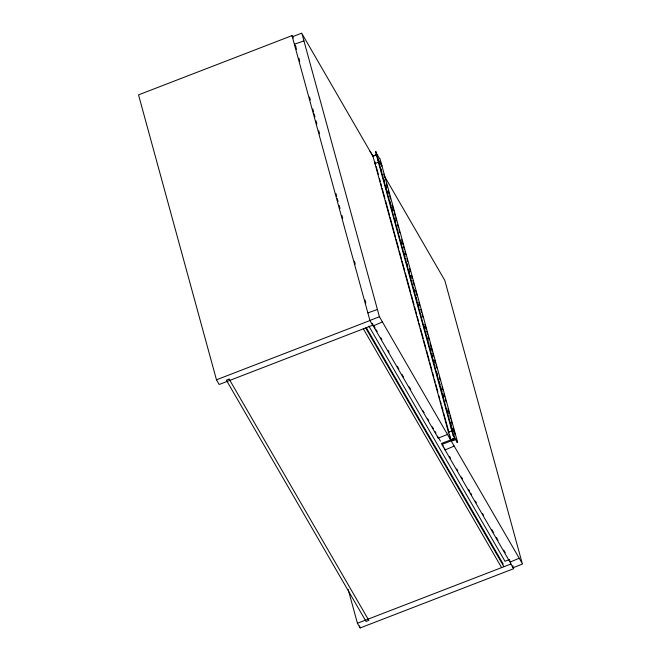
<?xml version="1.0" encoding="UTF-8"?>
<svg xmlns="http://www.w3.org/2000/svg" width="661" height="661" viewBox="0 0 661 661"><rect width="100%" height="100%" fill="white"/><g stroke="black" fill="none" stroke-linecap="round" stroke-linejoin="round"><path stroke-width="0.99" d="M455.297 438.16L441.333 443.514M522.479 564.031L513.233 567.675M379.745 162.061L378.026 159.028L375.96 151.493L375.481 151.617L453.115 435.409L454.71 438.16L450.529 439.78L379.389 316.702L301.961 33.67L372.994 156.368M453.231 430.617L451.504 427.626L451.042 427.807L452.636 430.567L448.133 432.302M447.39 434.161L447.398 434.574M367.987 312.851L377.414 309.48M379.307 316.809L370.102 320.37M455.784 439.094L441.887 444.456L510.003 562.131L519.224 558.231M293.352 37.966L291.997 35.62L138.521 94.87L216.469 379.802L219.179 384.487L372.664 325.237L372.118 323.254M369.962 151.129L372.895 155.988L376.241 154.691M373.027 156.269L377.687 154.484M374.647 163.705L378.257 162.317M381.546 166.101L382.017 165.928L380.29 162.945M216.469 379.802L369.945 320.552L372.664 325.237M447.472 434.484L438.284 438.094M453.115 435.409L453.562 435.153L378.026 159.028L377.555 159.21L378.356 160.59M455.032 434.698L455.495 434.525L453.768 431.542M384.562 176.347L444.828 280.446L522.256 563.478L451.323 441.16L455.512 439.54L457.106 442.3L457.552 442.044L379.901 158.351M444.531 448.051L445.126 449.959L454.256 446.018M509.656 559.454L505.004 561.255L368.821 326.038M357.427 623.265L510.903 564.015L513.614 568.7L360.138 627.95L357.427 623.265L348.19 589.505M372.697 323.973L373.291 325.881L382.422 321.94M375.481 151.617L376.679 153.683M377.877 155.748L379.472 158.508M303.936 40.891L294.542 44.18L295.847 46.576M374.101 326.245L375.134 328.021M376.159 329.806L377.191 331.582M380.802 337.821L381.835 339.605M388.024 350.289L389.056 352.073M397.302 366.318L398.847 368.995M401.946 374.333L403.491 377.01M409.159 386.809L410.712 389.478M423.081 410.853L424.114 412.638M427.725 418.867L428.758 420.652M432.368 426.882L433.401 428.667M434.946 431.336L435.979 433.12M449.546 456.553L450.571 458.337M456.759 469.021L457.792 470.806M461.403 477.035L462.436 478.82M468.624 489.504L469.657 491.288M470.682 493.065L471.714 494.849M475.325 501.088L476.358 502.864M482.547 513.556L483.579 515.332M491.825 529.585L493.37 532.254M496.469 537.6L498.014 540.268M503.682 550.068L505.235 552.736M438.945 438.491L440.457 441.11M442.267 444.233L443.283 445.977M373.201 325.832L438.26 438.103L437.665 436.194M366.5 327.947L503.195 564.048M365.682 327.93L503.922 566.708M363.36 328.831L501.6 567.609M301.747 33.149L292.443 36.735M512.804 565.725L513.614 568.7M510.085 561.04L510.903 564.015M380.513 162.309L381.29 165.159M383.727 174.066L384.545 177.049M386.445 184.014L387.263 186.997M388.354 190.971L389.172 193.962M389.717 195.945L390.527 198.936M392.436 205.893L393.799 210.867M394.344 212.859L395.154 215.841M395.699 217.833L396.517 220.815M397.608 224.798L398.426 227.781M398.963 229.772L399.781 232.755M401.69 239.72L403.053 244.694M403.59 246.685L404.408 249.668M404.953 251.659L405.771 254.642M406.862 258.625L407.672 261.607M409.58 268.573L410.398 271.555M411.489 275.53L412.299 278.521M412.844 280.504L414.207 285.478M415.571 290.452L416.926 295.426M418.834 302.391L419.652 305.374M420.735 309.356L421.553 312.339M422.098 314.33L422.916 317.313M424.825 324.278L426.18 329.252M426.725 331.244L427.543 334.226M428.088 336.218L428.906 339.2M429.989 343.183L432.17 351.14M432.715 353.131L433.533 356.114M434.616 360.088L435.434 363.071M435.979 365.062L436.797 368.045M439.243 377.001L440.061 379.984M441.969 386.949L442.779 389.932M443.87 393.915L444.688 396.897M445.233 398.889L446.051 401.871M447.951 408.837L449.315 413.811M449.86 415.802L450.678 418.785M451.215 420.776L452.033 423.759M453.124 427.733L454.76 433.707M456.33 439.449L457.106 442.3M381.058 168.935L381.876 171.918M383.785 178.883L384.595 181.866M385.685 185.84L386.503 188.831M387.049 190.814L387.867 193.805M389.767 200.762L391.13 205.736M391.676 207.728L392.494 210.71M394.939 219.667L395.757 222.65M400.93 241.554L401.739 244.537M404.193 253.494L405.011 256.476M406.912 263.442L407.73 266.424M408.82 270.399L409.638 273.39M410.184 275.373L410.993 278.364M413.447 287.312L414.265 290.295M416.166 297.26L416.984 300.243M418.074 304.225L418.892 307.208M424.056 326.113L424.874 329.095M427.328 338.052L428.138 341.035M430.047 348L430.865 350.983M431.955 354.957L432.765 357.948M433.31 359.931L434.128 362.922M436.574 371.87L437.392 374.853M439.301 381.818L440.119 384.801M441.201 388.784L442.019 391.766M442.564 393.758L443.382 396.74M447.191 410.671L448.009 413.654M450.455 422.602L451.273 425.593M453.677 434.36L454.71 438.16M374.878 161.714L375.696 164.696M376.241 166.679L378.414 174.628M379.497 178.602L380.315 181.577M380.86 183.568L381.67 186.542M382.215 188.534L384.933 198.465M385.479 200.448L389.552 215.346M390.097 217.329L395.526 237.192M396.071 239.183L398.79 249.106M399.335 251.097L401.508 259.038M402.045 261.029L404.763 270.96M405.309 272.943L410.745 292.806M411.282 294.789L414.001 304.721M414.546 306.712L416.719 314.653M417.265 316.644L418.62 321.61M419.165 323.593L419.975 326.575M420.52 328.558L423.238 338.49M423.784 340.473L425.957 348.421M426.502 350.404L429.212 360.336M429.757 362.319L431.93 370.267M432.476 372.25L433.831 377.216M434.376 379.207L435.194 382.182M435.739 384.173L437.913 392.113M438.995 396.088L439.813 399.07M440.358 401.053L441.168 404.036M441.713 406.019L443.068 410.985M443.614 412.968L449.05 432.831M449.596 434.822L450.405 437.797M372.895 155.988L450.529 439.78M295.641 46.287L296.459 49.278M298.904 58.226L299.722 61.209M309.522 97.027L310.34 100.009M312.785 108.958L313.603 111.949M314.149 113.932L314.966 116.923M316.049 120.897L316.867 123.88M318.776 130.845L319.594 133.828M335.92 193.516L336.738 196.507M337.275 198.49L338.093 201.481M339.184 205.455L340.002 208.438M341.902 215.403L342.72 218.386M354.428 261.169L355.238 264.152M365.037 299.962L365.855 302.945M291.997 35.62L369.945 320.552M359.592 625.967L360.138 627.95M229.16 379.117L226.368 380.191L366.045 621.447L368.838 620.373L229.16 379.117"/></g></svg>
